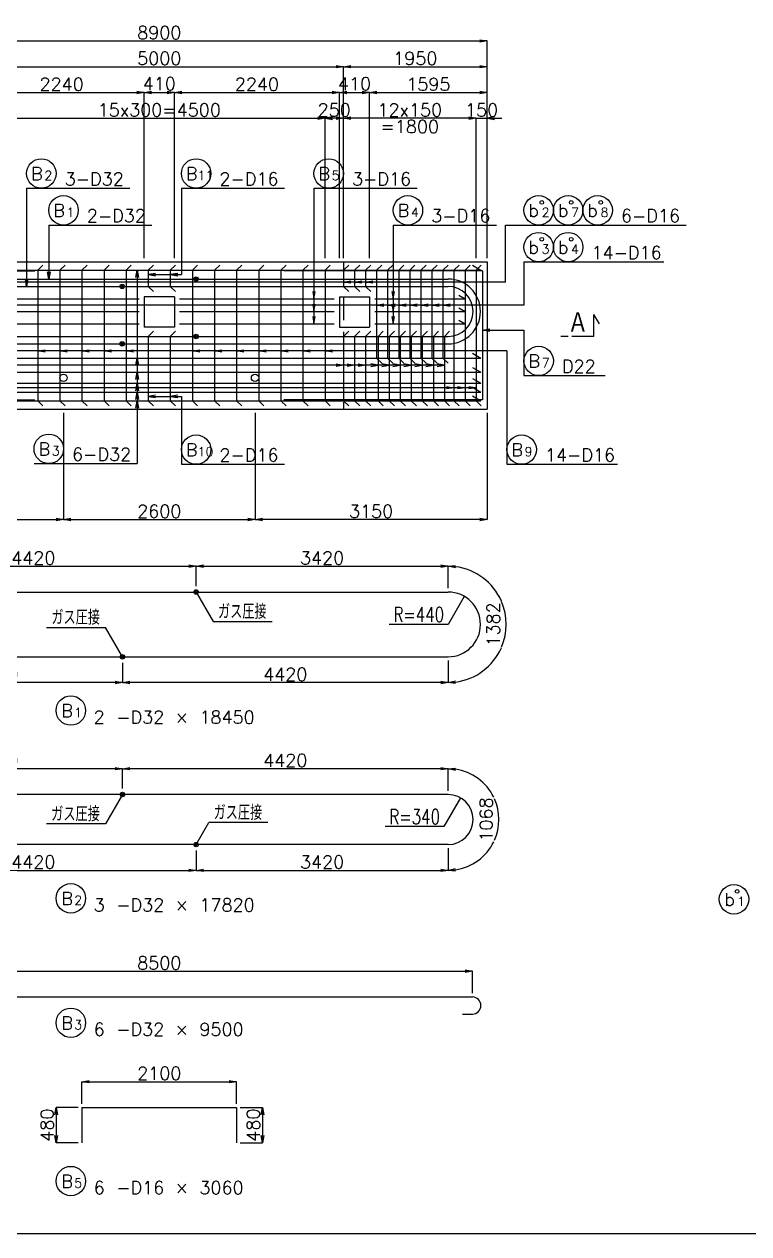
# Model space of a CAD drawing. Header units: millimetres. Extents: x -19525 to 20025, y -14225 to 14225.
# Drawn here: x -12083 to -2248, y -13850 to 2577 of the extents above; entities that cross this region are included whole.
import ezdxf

# ---------------------------------------------------------------- set-up
doc = ezdxf.new("R2010")
doc.units = ezdxf.units.MM
doc.header["$PDMODE"] = 35
doc.linetypes.add('HIDDEN2', pattern=[4.7625, 3.175, -1.5875])
for name, color, linetype in [('DIM-01', 2, 'Continuous'), ('DIM-02', 2, 'Continuous'), ('DIM-03', 6, 'Continuous'), ('GAIKEI-01', 7, 'Continuous'), ('TEKKIN-01', 3, 'Continuous'), ('TEKKIN-02', 4, 'Continuous'), ('TEKKIN-03', 6, 'Continuous'), ('TEXT-01', 4, 'Continuous'), ('WAKU-01', 1, 'Continuous')]:
    doc.layers.add(name, color=color, linetype=linetype)
doc.styles.get("Standard").update_dxf_attribs({"font": 'txt.shx', "bigfont": 'bigfont.shx'})
doc.dimstyles.get("Standard").update_dxf_attribs({"dimscale": 50, "dimtxt": 3.5, "dimasz": 2, "dimexe": 0, "dimexo": 1, "dimgap": 0.5, "dimtad": 1, "dimdec": 0, "dimzin": 0, "dimdsep": 46, "dimtxsty": 'Standard', "dimblk1": 'OPEN', "dimblk2": 'OPEN', "dimsah": 1, "dimcen": 0, "dimclrd": 2, "dimclre": 2, "dimclrt": 6, "dimaunit": 1, "dimadec": 0, "dimazin": 0, "dimtfac": 1, "dimtdec": 4, "dimtix": 1, "dimtofl": 0, "dimtmove": 2, "dimatfit": 3, "dimldrblk": 'OPEN', "dimfxl": 0, "dimtolj": 1, "dimtzin": 0, "dimarcsym": 0})

# ---------------------------------------------------------------- blocks, each defined once
blk = doc.blocks.new('_OPEN')
at = {"color": 0, "linetype": 'ByBlock'}
for p, q in [((-1, 0.17), (0, 0)), ((0, 0), (-1, -0.17)), ((0, 0), (-1, 0))]:
    blk.add_line(p, q, dxfattribs=at)
blk = doc.blocks.new('*D4')
at = {"color": 2, "linetype": 'ByBlock'}
for p, q in [((-14700, -600), (-14700, 2350)), ((-14600, 2350), (-5900, 2350)), ((-5800, -600), (-5800, 2350))]:
    blk.add_line(p, q, dxfattribs=at)
at = {"layer": 'DEFPOINTS', "color": 0, "linetype": 'ByBlock'}
for p in [(-5800, 2350), (-14700, -650), (-5800, -650)]:
    blk.add_point(p, dxfattribs=at)
at = {"color": 2, "linetype": 'ByBlock', "xscale": 100, "yscale": 100, "zscale": 100, "rotation": 180}
blk.add_blockref('_OPEN', (-14700, 2350), dxfattribs=at)
at = {"color": 2, "linetype": 'ByBlock', "xscale": 100, "yscale": 100, "zscale": 100}
blk.add_blockref('_OPEN', (-5800, 2350), dxfattribs=at)
at = {"color": 6, "linetype": 'ByBlock', "insert": (-10250, 2462.5), "char_height": 175, "attachment_point": 5}
blk.add_mtext('\\A1;8900', dxfattribs=at)
blk = doc.blocks.new('*D5')
at = {"color": 2, "linetype": 'ByBlock'}
for p, q in [((-14700, -2700), (-14700, -4150)), ((-11550, -2700), (-11550, -4150)), ((-14600, -4150), (-11650, -4150))]:
    blk.add_line(p, q, dxfattribs=at)
at = {"layer": 'DEFPOINTS', "color": 0, "linetype": 'ByBlock'}
for p in [(-14700, -2650), (-11550, -2650), (-11550, -4150)]:
    blk.add_point(p, dxfattribs=at)
at = {"color": 2, "linetype": 'ByBlock', "xscale": 100, "yscale": 100, "zscale": 100, "rotation": 180}
blk.add_blockref('_OPEN', (-14700, -4150), dxfattribs=at)
at = {"color": 2, "linetype": 'ByBlock', "xscale": 100, "yscale": 100, "zscale": 100}
blk.add_blockref('_OPEN', (-11550, -4150), dxfattribs=at)
at = {"color": 6, "linetype": 'ByBlock', "insert": (-13125, -4037.5), "char_height": 175, "attachment_point": 5}
blk.add_mtext('\\A1;3150', dxfattribs=at)
blk = doc.blocks.new('*D6')
at = {"color": 2, "linetype": 'ByBlock'}
blk.add_line((-11450, -4150), (-9050, -4150), dxfattribs=at)
at = {"layer": 'DEFPOINTS', "color": 0, "linetype": 'ByBlock'}
for p in [(-11550, -2650), (-8950, -2650), (-8950, -4150)]:
    blk.add_point(p, dxfattribs=at)
at = {"color": 2, "linetype": 'ByBlock', "xscale": 100, "yscale": 100, "zscale": 100, "rotation": 180}
blk.add_blockref('_OPEN', (-11550, -4150), dxfattribs=at)
at = {"color": 2, "linetype": 'ByBlock', "xscale": 100, "yscale": 100, "zscale": 100}
blk.add_blockref('_OPEN', (-8950, -4150), dxfattribs=at)
at = {"color": 6, "linetype": 'ByBlock', "insert": (-10250, -4037.5), "char_height": 175, "attachment_point": 5}
blk.add_mtext('\\A1;2600', dxfattribs=at)
blk = doc.blocks.new('*D7')
at = {"color": 2, "linetype": 'ByBlock'}
for p, q in [((-8950, -2700), (-8950, -4150)), ((-5800, -2700), (-5800, -4150)), ((-5900, -4150), (-8850, -4150))]:
    blk.add_line(p, q, dxfattribs=at)
at = {"layer": 'DEFPOINTS', "color": 0, "linetype": 'ByBlock'}
for p in [(-8950, -2650), (-5800, -2650), (-8950, -4150)]:
    blk.add_point(p, dxfattribs=at)
at = {"color": 2, "linetype": 'ByBlock', "xscale": 100, "yscale": 100, "zscale": 100, "rotation": 180.0000000000004}
blk.add_blockref('_OPEN', (-8950, -4150), dxfattribs=at)
at = {"color": 2, "linetype": 'ByBlock', "xscale": 100, "yscale": 100, "zscale": 100}
blk.add_blockref('_OPEN', (-5800, -4150), dxfattribs=at)
at = {"color": 6, "linetype": 'ByBlock', "insert": (-7375, -4037.5), "char_height": 175, "attachment_point": 5}
blk.add_mtext('\\A1;3150', dxfattribs=at)
blk = doc.blocks.new('*D13')
at = {"color": 2, "linetype": 'ByBlock'}
for p, q in [((-12650, 2000), (-7850, 2000)), ((-7750, -600), (-7750, 2000))]:
    blk.add_line(p, q, dxfattribs=at)
at = {"layer": 'DEFPOINTS', "color": 0, "linetype": 'ByBlock'}
for p in [(-7750, 2000), (-12750, -650), (-7750, -650)]:
    blk.add_point(p, dxfattribs=at)
at = {"color": 2, "linetype": 'ByBlock', "xscale": 100, "yscale": 100, "zscale": 100, "rotation": 180}
blk.add_blockref('_OPEN', (-12750, 2000), dxfattribs=at)
at = {"color": 2, "linetype": 'ByBlock', "xscale": 100, "yscale": 100, "zscale": 100}
blk.add_blockref('_OPEN', (-7750, 2000), dxfattribs=at)
at = {"color": 6, "linetype": 'ByBlock', "insert": (-10250, 2112.5), "char_height": 175, "attachment_point": 5}
blk.add_mtext('\\A1;5000', dxfattribs=at)
blk = doc.blocks.new('*D14')
at = {"color": 2, "linetype": 'ByBlock'}
blk.add_line((-7650, 2000), (-5900, 2000), dxfattribs=at)
at = {"layer": 'DEFPOINTS', "color": 0, "linetype": 'ByBlock'}
for p in [(-5800, 2000), (-7750, -650), (-5800, -650)]:
    blk.add_point(p, dxfattribs=at)
at = {"color": 2, "linetype": 'ByBlock', "xscale": 100, "yscale": 100, "zscale": 100, "rotation": 180}
blk.add_blockref('_OPEN', (-7750, 2000), dxfattribs=at)
at = {"color": 2, "linetype": 'ByBlock', "xscale": 100, "yscale": 100, "zscale": 100}
blk.add_blockref('_OPEN', (-5800, 2000), dxfattribs=at)
at = {"color": 6, "linetype": 'ByBlock', "insert": (-6775, 2112.5), "char_height": 175, "attachment_point": 5}
blk.add_mtext('\\A1;1950', dxfattribs=at)
blk = doc.blocks.new('*D17')
at = {"color": 2, "linetype": 'ByBlock'}
for p, q in [((-12595, 1650), (-10555, 1650)), ((-10455, -600), (-10455, 1650))]:
    blk.add_line(p, q, dxfattribs=at)
at = {"layer": 'DEFPOINTS', "color": 0, "linetype": 'ByBlock'}
for p in [(-10455, 1650), (-12695, -650), (-10455, -650)]:
    blk.add_point(p, dxfattribs=at)
at = {"color": 2, "linetype": 'ByBlock', "xscale": 100, "yscale": 100, "zscale": 100, "rotation": 180}
blk.add_blockref('_OPEN', (-12695, 1650), dxfattribs=at)
at = {"color": 2, "linetype": 'ByBlock', "xscale": 100, "yscale": 100, "zscale": 100}
blk.add_blockref('_OPEN', (-10455, 1650), dxfattribs=at)
at = {"color": 6, "linetype": 'ByBlock', "insert": (-11575, 1762.5), "char_height": 175, "attachment_point": 5}
blk.add_mtext('\\A1;2240', dxfattribs=at)
blk = doc.blocks.new('*D18')
at = {"color": 2, "linetype": 'ByBlock'}
for p, q in [((-10355, 1650), (-10145, 1650)), ((-10045, -600), (-10045, 1650))]:
    blk.add_line(p, q, dxfattribs=at)
at = {"layer": 'DEFPOINTS', "color": 0, "linetype": 'ByBlock'}
for p in [(-10045, 1650), (-10455, -650), (-10045, -650)]:
    blk.add_point(p, dxfattribs=at)
at = {"color": 2, "linetype": 'ByBlock', "xscale": 100, "yscale": 100, "zscale": 100, "rotation": 180}
blk.add_blockref('_OPEN', (-10455, 1650), dxfattribs=at)
at = {"color": 2, "linetype": 'ByBlock', "xscale": 100, "yscale": 100, "zscale": 100}
blk.add_blockref('_OPEN', (-10045, 1650), dxfattribs=at)
at = {"color": 6, "linetype": 'ByBlock', "insert": (-10250, 1769), "char_height": 175, "attachment_point": 5}
blk.add_mtext('\\A1;410', dxfattribs=at)
blk = doc.blocks.new('*D19')
at = {"color": 2, "linetype": 'ByBlock'}
for p, q in [((-9945, 1650), (-7905, 1650)), ((-7805, -600), (-7805, 1650))]:
    blk.add_line(p, q, dxfattribs=at)
at = {"layer": 'DEFPOINTS', "color": 0, "linetype": 'ByBlock'}
for p in [(-7805, 1650), (-10045, -650), (-7805, -650)]:
    blk.add_point(p, dxfattribs=at)
at = {"color": 2, "linetype": 'ByBlock', "xscale": 100, "yscale": 100, "zscale": 100, "rotation": 180}
blk.add_blockref('_OPEN', (-10045, 1650), dxfattribs=at)
at = {"color": 2, "linetype": 'ByBlock', "xscale": 100, "yscale": 100, "zscale": 100}
blk.add_blockref('_OPEN', (-7805, 1650), dxfattribs=at)
at = {"color": 6, "linetype": 'ByBlock', "insert": (-8925, 1762.5), "char_height": 175, "attachment_point": 5}
blk.add_mtext('\\A1;2240', dxfattribs=at)
blk = doc.blocks.new('*D20')
at = {"color": 2, "linetype": 'ByBlock'}
for p, q in [((-7705, 1650), (-7495, 1650)), ((-7395, -600), (-7395, 1650))]:
    blk.add_line(p, q, dxfattribs=at)
at = {"layer": 'DEFPOINTS', "color": 0, "linetype": 'ByBlock'}
for p in [(-7395, 1650), (-7805, -650), (-7395, -650)]:
    blk.add_point(p, dxfattribs=at)
at = {"color": 2, "linetype": 'ByBlock', "xscale": 100, "yscale": 100, "zscale": 100, "rotation": 180}
blk.add_blockref('_OPEN', (-7805, 1650), dxfattribs=at)
at = {"color": 2, "linetype": 'ByBlock', "xscale": 100, "yscale": 100, "zscale": 100}
blk.add_blockref('_OPEN', (-7395, 1650), dxfattribs=at)
at = {"color": 6, "linetype": 'ByBlock', "insert": (-7600, 1768), "char_height": 175, "attachment_point": 5}
blk.add_mtext('\\A1;410', dxfattribs=at)
blk = doc.blocks.new('*D21')
at = {"color": 2, "linetype": 'ByBlock'}
blk.add_line((-7295, 1650), (-5900, 1650), dxfattribs=at)
at = {"layer": 'DEFPOINTS', "color": 0, "linetype": 'ByBlock'}
for p in [(-5800, 1650), (-7395, -650), (-5800, -650)]:
    blk.add_point(p, dxfattribs=at)
at = {"color": 2, "linetype": 'ByBlock', "xscale": 100, "yscale": 100, "zscale": 100, "rotation": 180}
blk.add_blockref('_OPEN', (-7395, 1650), dxfattribs=at)
at = {"color": 2, "linetype": 'ByBlock', "xscale": 100, "yscale": 100, "zscale": 100}
blk.add_blockref('_OPEN', (-5800, 1650), dxfattribs=at)
at = {"color": 6, "linetype": 'ByBlock', "insert": (-6597.5, 1762.5), "char_height": 175, "attachment_point": 5}
blk.add_mtext('\\A1;1595', dxfattribs=at)
blk = doc.blocks.new('*D25')
at = {"color": 2, "linetype": 'ByBlock'}
blk.add_line((-6050, 1300), (-7650, 1300), dxfattribs=at)
at = {"layer": 'DEFPOINTS', "color": 0, "linetype": 'ByBlock'}
for p in [(-7750, 1300), (-7750, -650), (-5950, -650)]:
    blk.add_point(p, dxfattribs=at)
at = {"color": 2, "linetype": 'ByBlock', "xscale": 100, "yscale": 100, "zscale": 100, "rotation": 180}
blk.add_blockref('_OPEN', (-7750, 1300), dxfattribs=at)
at = {"color": 2, "linetype": 'ByBlock', "xscale": 100, "yscale": 100, "zscale": 100}
blk.add_blockref('_OPEN', (-5950, 1300), dxfattribs=at)
at = {"color": 6, "linetype": 'ByBlock', "char_height": 175}
for s, insert, attachment_point in [('\\A1;12x150', (-6850, 1325), 8), ('\\A1;=1800', (-6850, 1275), 2)]:
    blk.add_mtext(s, dxfattribs=dict(at, insert=insert, attachment_point=attachment_point))
blk = doc.blocks.new('*D24')
at = {"color": 2, "linetype": 'ByBlock'}
blk.add_line((-5950, -600), (-5950, 1300), dxfattribs=at)
at = {"layer": 'DEFPOINTS', "color": 0, "linetype": 'ByBlock'}
for p in [(-5950, 1300), (-5950, -650), (-5800, -650)]:
    blk.add_point(p, dxfattribs=at)
at = {"color": 6, "linetype": 'ByBlock', "insert": (-5875, 1412.5), "char_height": 175, "attachment_point": 5}
blk.add_mtext('\\A1;150', dxfattribs=at)
blk = doc.blocks.new('*D26')
at = {"color": 2, "linetype": 'ByBlock'}
for p, q in [((-12400, 1300), (-8100, 1300)), ((-8000, -600), (-8000, 1300))]:
    blk.add_line(p, q, dxfattribs=at)
at = {"layer": 'DEFPOINTS', "color": 0, "linetype": 'ByBlock'}
for p in [(-8000, 1300), (-12500, -650), (-8000, -650)]:
    blk.add_point(p, dxfattribs=at)
at = {"color": 2, "linetype": 'ByBlock', "xscale": 100, "yscale": 100, "zscale": 100, "rotation": 180}
blk.add_blockref('_OPEN', (-12500, 1300), dxfattribs=at)
at = {"color": 2, "linetype": 'ByBlock', "xscale": 100, "yscale": 100, "zscale": 100}
blk.add_blockref('_OPEN', (-8000, 1300), dxfattribs=at)
at = {"color": 6, "linetype": 'ByBlock', "insert": (-10250, 1412.5), "char_height": 175, "attachment_point": 5}
blk.add_mtext('\\A1;15x300=4500', dxfattribs=at)
blk = doc.blocks.new('*D28')
at = {"color": 2, "linetype": 'ByBlock'}
blk.add_line((-8000, -600), (-8000, 1300), dxfattribs=at)
at = {"layer": 'DEFPOINTS', "color": 0, "linetype": 'ByBlock'}
for p in [(-8000, 1300), (-8000, -650), (-7750, -650)]:
    blk.add_point(p, dxfattribs=at)
at = {"color": 6, "linetype": 'ByBlock', "insert": (-7875, 1412.5), "char_height": 175, "attachment_point": 5}
blk.add_mtext('\\A1;250', dxfattribs=at)
blk = doc.blocks.new('*D38')
at = {"color": 2, "linetype": 'ByBlock'}
for p, q in [((-14500, -10584), (-14500, -10284)), ((-14400, -10284), (-6100, -10284)), ((-6000, -10584), (-6000, -10284))]:
    blk.add_line(p, q, dxfattribs=at)
at = {"layer": 'DEFPOINTS', "color": 0, "linetype": 'ByBlock'}
for p in [(-6000, -10284), (-14500, -10634), (-6000, -10634)]:
    blk.add_point(p, dxfattribs=at)
at = {"color": 2, "linetype": 'ByBlock', "xscale": 100, "yscale": 100, "zscale": 100, "rotation": 180}
blk.add_blockref('_OPEN', (-14500, -10284), dxfattribs=at)
at = {"color": 2, "linetype": 'ByBlock', "xscale": 100, "yscale": 100, "zscale": 100}
blk.add_blockref('_OPEN', (-6000, -10284), dxfattribs=at)
at = {"color": 6, "linetype": 'ByBlock', "insert": (-10250, -10171.5), "char_height": 175, "attachment_point": 5}
blk.add_mtext('\\A1;8500', dxfattribs=at)
blk = doc.blocks.new('*D41')
at = {"color": 2, "linetype": 'ByBlock'}
for p, q in [((-11300, -12084), (-11300, -11784)), ((-11200, -11784), (-9300, -11784)), ((-9200, -12084), (-9200, -11784))]:
    blk.add_line(p, q, dxfattribs=at)
at = {"layer": 'DEFPOINTS', "color": 0, "linetype": 'ByBlock'}
for p in [(-9200, -11784), (-11300, -12134), (-9200, -12134)]:
    blk.add_point(p, dxfattribs=at)
at = {"color": 2, "linetype": 'ByBlock', "xscale": 100, "yscale": 100, "zscale": 100, "rotation": 180}
blk.add_blockref('_OPEN', (-11300, -11784), dxfattribs=at)
at = {"color": 2, "linetype": 'ByBlock', "xscale": 100, "yscale": 100, "zscale": 100}
blk.add_blockref('_OPEN', (-9200, -11784), dxfattribs=at)
at = {"color": 6, "linetype": 'ByBlock', "insert": (-10250, -11671.5), "char_height": 175, "attachment_point": 5}
blk.add_mtext('\\A1;2100', dxfattribs=at)
blk = doc.blocks.new('*D42')
at = {"color": 2, "linetype": 'ByBlock'}
for p, q in [((-11350, -12134), (-11650, -12134)), ((-11650, -12234), (-11650, -12514)), ((-11350, -12614), (-11650, -12614))]:
    blk.add_line(p, q, dxfattribs=at)
at = {"layer": 'DEFPOINTS', "color": 0, "linetype": 'ByBlock'}
for p in [(-11300, -12134), (-11650, -12614), (-11300, -12614)]:
    blk.add_point(p, dxfattribs=at)
at = {"color": 2, "linetype": 'ByBlock', "xscale": 100, "yscale": 100, "zscale": 100}
for p, rotation in [((-11650, -12134), 90.00000000000006), ((-11650, -12614), 270.0000000000001)]:
    blk.add_blockref('_OPEN', p, dxfattribs=dict(at, rotation=rotation))
at = {"color": 6, "linetype": 'ByBlock', "insert": (-11772, -12374), "char_height": 175, "attachment_point": 5, "rotation": 90}
blk.add_mtext('\\A1;480', dxfattribs=at)
blk = doc.blocks.new('*D43')
at = {"color": 2, "linetype": 'ByBlock'}
for p, q in [((-9150, -12134), (-8850, -12134)), ((-8850, -12234), (-8850, -12514)), ((-9150, -12614), (-8850, -12614))]:
    blk.add_line(p, q, dxfattribs=at)
at = {"layer": 'DEFPOINTS', "color": 0, "linetype": 'ByBlock'}
for p in [(-9200, -12134), (-9200, -12614), (-8850, -12614)]:
    blk.add_point(p, dxfattribs=at)
at = {"color": 2, "linetype": 'ByBlock', "xscale": 100, "yscale": 100, "zscale": 100}
for p, rotation in [((-8850, -12134), 90.00000000000006), ((-8850, -12614), 270.0000000000001)]:
    blk.add_blockref('_OPEN', p, dxfattribs=dict(at, rotation=rotation))
at = {"color": 6, "linetype": 'ByBlock', "insert": (-8974, -12374), "char_height": 175, "attachment_point": 5, "rotation": 90}
blk.add_mtext('\\A1;480', dxfattribs=at)
blk = doc.blocks.new('*D124')
at = {"layer": 'DEFPOINTS', "color": 0}
for p in [(-10750, -7534), (-10750, -7854), (-6330, -7884)]:
    blk.add_point(p, dxfattribs=at)
at = {"layer": 'DIM-01', "color": 2, "lineweight": -2}
for p, q in [((-10750, -7804), (-10750, -7534)), ((-6430, -7534), (-10650, -7534)), ((-6330, -7834), (-6330, -7534))]:
    blk.add_line(p, q, dxfattribs=at)
at = {"layer": 'DIM-01', "color": 2, "lineweight": -2, "xscale": 100, "yscale": 100, "zscale": 100, "rotation": 180.0000000000004}
blk.add_blockref('_OPEN', (-10750, -7534), dxfattribs=at)
at = {"layer": 'DIM-01', "color": 2, "lineweight": -2, "xscale": 100, "yscale": 100, "zscale": 100}
blk.add_blockref('_OPEN', (-6330, -7534), dxfattribs=at)
at = {"layer": 'DIM-01', "color": 6, "insert": (-8540, -7421.5), "char_height": 175, "attachment_point": 5}
blk.add_mtext('\\A1;4420', dxfattribs=at)
blk = doc.blocks.new('*D125')
at = {"layer": 'DEFPOINTS', "color": 0}
for p in [(-9750, -8594), (-6330, -8914), (-6330, -8914)]:
    blk.add_point(p, dxfattribs=at)
at = {"layer": 'DIM-01', "color": 2, "lineweight": -2}
for p, q in [((-9750, -8644), (-9750, -8914)), ((-6330, -8864), (-6330, -8914)), ((-9650, -8914), (-6430, -8914))]:
    blk.add_line(p, q, dxfattribs=at)
at = {"layer": 'DIM-01', "color": 2, "lineweight": -2, "xscale": 100, "yscale": 100, "zscale": 100, "rotation": 180.0000000000004}
blk.add_blockref('_OPEN', (-9750, -8914), dxfattribs=at)
at = {"layer": 'DIM-01', "color": 2, "lineweight": -2, "xscale": 100, "yscale": 100, "zscale": 100}
blk.add_blockref('_OPEN', (-6330, -8914), dxfattribs=at)
at = {"layer": 'DIM-01', "color": 6, "insert": (-8040, -8801.5), "char_height": 175, "attachment_point": 5}
blk.add_mtext('\\A1;3420', dxfattribs=at)
blk = doc.blocks.new('*D126')
at = {"layer": 'DEFPOINTS', "color": 0}
for p in [(-10750, -6044), (-14170, -6364), (-14170, -6364)]:
    blk.add_point(p, dxfattribs=at)
at = {"layer": 'DIM-01', "color": 2, "lineweight": -2}
for p, q in [((-10750, -6094), (-10750, -6364)), ((-14170, -6314), (-14170, -6364)), ((-10850, -6364), (-14070, -6364))]:
    blk.add_line(p, q, dxfattribs=at)
at = {"layer": 'DIM-01', "color": 2, "lineweight": -2, "xscale": 100, "yscale": 100, "zscale": 100, "rotation": 180}
blk.add_blockref('_OPEN', (-14170, -6364), dxfattribs=at)
at = {"layer": 'DIM-01', "color": 2, "lineweight": -2, "xscale": 100, "yscale": 100, "zscale": 100}
blk.add_blockref('_OPEN', (-10750, -6364), dxfattribs=at)
at = {"layer": 'DIM-01', "color": 6, "insert": (-12460, -6251.5), "char_height": 175, "attachment_point": 5}
blk.add_mtext('\\A1;3420', dxfattribs=at)
blk = doc.blocks.new('*D127')
at = {"layer": 'DEFPOINTS', "color": 0}
for p in [(-9750, -4784), (-14170, -5134), (-9750, -5104)]:
    blk.add_point(p, dxfattribs=at)
at = {"layer": 'DIM-01', "color": 2, "lineweight": -2}
for p, q in [((-14170, -5084), (-14170, -4784)), ((-14070, -4784), (-9850, -4784)), ((-9750, -5054), (-9750, -4784))]:
    blk.add_line(p, q, dxfattribs=at)
at = {"layer": 'DIM-01', "color": 2, "lineweight": -2, "xscale": 100, "yscale": 100, "zscale": 100, "rotation": 180}
blk.add_blockref('_OPEN', (-14170, -4784), dxfattribs=at)
at = {"layer": 'DIM-01', "color": 2, "lineweight": -2, "xscale": 100, "yscale": 100, "zscale": 100}
blk.add_blockref('_OPEN', (-9750, -4784), dxfattribs=at)
at = {"layer": 'DIM-01', "color": 6, "insert": (-11960, -4671.5), "char_height": 175, "attachment_point": 5}
blk.add_mtext('\\A1;4420', dxfattribs=at)
blk = doc.blocks.new('*D130')
at = {"layer": 'DEFPOINTS', "color": 0}
for p in [(-14170, -8564), (-9750, -8594), (-9750, -8914)]:
    blk.add_point(p, dxfattribs=at)
at = {"layer": 'DIM-01', "color": 2, "lineweight": -2}
for p, q in [((-14170, -8614), (-14170, -8914)), ((-9750, -8644), (-9750, -8914)), ((-14070, -8914), (-9850, -8914))]:
    blk.add_line(p, q, dxfattribs=at)
at = {"layer": 'DIM-01', "color": 2, "lineweight": -2, "xscale": 100, "yscale": 100, "zscale": 100, "rotation": 180.0000000000004}
blk.add_blockref('_OPEN', (-14170, -8914), dxfattribs=at)
at = {"layer": 'DIM-01', "color": 2, "lineweight": -2, "xscale": 100, "yscale": 100, "zscale": 100}
blk.add_blockref('_OPEN', (-9750, -8914), dxfattribs=at)
at = {"layer": 'DIM-01', "color": 6, "insert": (-11960, -8801.5), "char_height": 175, "attachment_point": 5}
blk.add_mtext('\\A1;4420', dxfattribs=at)
blk = doc.blocks.new('*D131')
at = {"layer": 'DEFPOINTS', "color": 0}
for p in [(-6330, -7884), (-6330, -8224), (-6330, -8564), (-5732, -8569)]:
    blk.add_point(p, dxfattribs=at)
at = {"layer": 'DIM-01', "color": 2, "lineweight": -2}
for p, q in [((-6330, -7834), (-6330, -7534)), ((-6330, -8614), (-6330, -8914))]:
    blk.add_line(p, q, dxfattribs=at)
for start, end in [(25.9637, 81.689), (335.8545, 24.1455), (278.311, 334.0363)]:
    blk.add_arc((-6330, -8224), 690, start, end, dxfattribs=at)
at = {"layer": 'DIM-01', "color": 2, "lineweight": -2, "xscale": 100, "yscale": 100, "zscale": 100}
for p, rotation in [((-6330, -7534), 175.8444897315093), ((-6330, -8914), 184.1555102684933)]:
    blk.add_blockref('_OPEN', p, dxfattribs=dict(at, rotation=rotation))
at = {"layer": 'DIM-01', "color": 6, "insert": (-5813, -8224), "char_height": 175, "attachment_point": 5, "rotation": 90}
blk.add_mtext('\\A1;1068', dxfattribs=at)
blk = doc.blocks.new('*D132')
at = {"layer": 'DEFPOINTS', "color": 0}
for p in [(-6330, -5134), (-6330, -5574), (-6330, -6014), (-5646, -5969)]:
    blk.add_point(p, dxfattribs=at)
at = {"layer": 'DIM-01', "color": 2, "lineweight": -2}
for p, q in [((-6330, -5084), (-6330, -4784)), ((-6330, -6064), (-6330, -6364))]:
    blk.add_line(p, q, dxfattribs=at)
for start, end in [(23.6309, 82.7425), (336.9382, 23.0618), (277.2575, 336.3691)]:
    blk.add_arc((-6330, -5574), 790, start, end, dxfattribs=at)
at = {"layer": 'DIM-01', "color": 2, "lineweight": -2, "xscale": 100, "yscale": 100, "zscale": 100}
for p, rotation in [((-6330, -4784), 176.3712594366506), ((-6330, -6364), 183.6287405633502)]:
    blk.add_blockref('_OPEN', p, dxfattribs=dict(at, rotation=rotation))
at = {"layer": 'DIM-01', "color": 6, "insert": (-5716, -5574), "char_height": 175, "attachment_point": 5, "rotation": 90}
blk.add_mtext('\\A1;1382', dxfattribs=at)
blk = doc.blocks.new('*D133')
at = {"layer": 'DEFPOINTS', "color": 0}
for p in [(-14170, -7534), (-14170, -7534), (-10750, -7854)]:
    blk.add_point(p, dxfattribs=at)
at = {"layer": 'DIM-01', "color": 2, "lineweight": -2}
for p, q in [((-14170, -7584), (-14170, -7534)), ((-10850, -7534), (-14070, -7534)), ((-10750, -7804), (-10750, -7534))]:
    blk.add_line(p, q, dxfattribs=at)
at = {"layer": 'DIM-01', "color": 2, "lineweight": -2, "xscale": 100, "yscale": 100, "zscale": 100, "rotation": 180.0000000000004}
blk.add_blockref('_OPEN', (-14170, -7534), dxfattribs=at)
at = {"layer": 'DIM-01', "color": 2, "lineweight": -2, "xscale": 100, "yscale": 100, "zscale": 100}
blk.add_blockref('_OPEN', (-10750, -7534), dxfattribs=at)
at = {"layer": 'DIM-01', "color": 6, "insert": (-12460, -7421.5), "char_height": 175, "attachment_point": 5}
blk.add_mtext('\\A1;3420', dxfattribs=at)
blk = doc.blocks.new('*D134')
at = {"layer": 'DEFPOINTS', "color": 0}
for p in [(-10750, -6044), (-6330, -6014), (-10750, -6364)]:
    blk.add_point(p, dxfattribs=at)
at = {"layer": 'DIM-01', "color": 2, "lineweight": -2}
for p, q in [((-6330, -6064), (-6330, -6364)), ((-10750, -6094), (-10750, -6364)), ((-6430, -6364), (-10650, -6364))]:
    blk.add_line(p, q, dxfattribs=at)
at = {"layer": 'DIM-01', "color": 2, "lineweight": -2, "xscale": 100, "yscale": 100, "zscale": 100, "rotation": 180}
blk.add_blockref('_OPEN', (-10750, -6364), dxfattribs=at)
at = {"layer": 'DIM-01', "color": 2, "lineweight": -2, "xscale": 100, "yscale": 100, "zscale": 100}
blk.add_blockref('_OPEN', (-6330, -6364), dxfattribs=at)
at = {"layer": 'DIM-01', "color": 6, "insert": (-8540, -6251.5), "char_height": 175, "attachment_point": 5}
blk.add_mtext('\\A1;4420', dxfattribs=at)
blk = doc.blocks.new('*D135')
at = {"layer": 'DEFPOINTS', "color": 0}
for p in [(-6330, -4784), (-6330, -4784), (-9750, -5104)]:
    blk.add_point(p, dxfattribs=at)
at = {"layer": 'DIM-01', "color": 2, "lineweight": -2}
for p, q in [((-9750, -5054), (-9750, -4784)), ((-9650, -4784), (-6430, -4784)), ((-6330, -4834), (-6330, -4784))]:
    blk.add_line(p, q, dxfattribs=at)
at = {"layer": 'DIM-01', "color": 2, "lineweight": -2, "xscale": 100, "yscale": 100, "zscale": 100, "rotation": 180}
blk.add_blockref('_OPEN', (-9750, -4784), dxfattribs=at)
at = {"layer": 'DIM-01', "color": 2, "lineweight": -2, "xscale": 100, "yscale": 100, "zscale": 100}
blk.add_blockref('_OPEN', (-6330, -4784), dxfattribs=at)
at = {"layer": 'DIM-01', "color": 6, "insert": (-8040, -4671.5), "char_height": 175, "attachment_point": 5}
blk.add_mtext('\\A1;3420', dxfattribs=at)

msp = doc.modelspace()

# ---------------------------------------------------------------- linework, layer by layer
at = {"layer": 'DIM-01'}
for p, q in [((-7750, 1300), (-8000, 1300)), ((-5950, 1300), (-5800, 1300)), ((-5800, 1300), (-5600, 1300))]:
    msp.add_line(p, q, dxfattribs=at)
at = {"layer": 'DIM-02', "ltscale": 100}
for p, q in [((-12050, 350), (-12050, -984)), ((-9950, 350), (-9950, -824)), ((-8150, 350), (-8150, -1494)), ((-11750, -150), (-11750, -884)), ((-7075, -150), (-7075, -924)), ((-7075, -150), (-7075, -1494)), ((-5550, -924), (-5550, -150)), ((-10550, -764), (-10550, -3390)), ((-5531.2, -1860.5), (-5531.2, -3400)), ((-9950, -2477), (-9950, -3400))]:
    msp.add_line(p, q, dxfattribs=at)
at = {"layer": 'DIM-02'}
for p, q in [((-12050, 350), (-10650, 350)), ((-9950, 350), (-8550, 350)), ((-8150, 350), (-6750, 350)), ((-11750, -150), (-10350, -150)), ((-7075, -150), (-5675, -150)), ((-5550, -150), (-3100, -150)), ((-5300, -650), (-3400, -650)), ((-5300, -650), (-5300, -1239)), ((-5550, -924), (-13050, -924)), ((-10400, -824), (-9950, -824)), ((-5300, -1239), (-14100, -1239)), ((-5861, -1579), (-5300, -1579)), ((-5300, -1579), (-5300, -2195.5)), ((-5531.2, -1860.5), (-12500, -1860.5)), ((-6380, -2053.5), (-12300, -2053.5)), ((-5300, -2195.5), (-4200, -2195.5)), ((-5950, -2359), (-14950, -2359)), ((-10400, -2477), (-9950, -2477)), ((-11950, -3390), (-10550, -3390)), ((-9950, -3400), (-8550, -3400)), ((-5531.2, -3400), (-4031.2, -3400))]:
    msp.add_line(p, q, dxfattribs=at)
at = {"layer": 'DIM-02', "color": 2}
for p, q in [((-9750, -5134), (-9519.1, -5534)), ((-6110, -5192.9), (-6330, -5574)), ((-9519.1, -5534), (-8719.1, -5534)), ((-6330, -5574), (-7130, -5574)), ((-11780.9, -5614), (-10980.9, -5614)), ((-10750, -6014), (-10980.9, -5614)), ((-10750, -7884), (-10980.9, -8284)), ((-6160, -7929.6), (-6385.5, -8320.1)), ((-10980.9, -8284), (-11780.9, -8284)), ((-9750, -8564), (-9576.9, -8264.1)), ((-8776.9, -8264.1), (-9576.9, -8264.1)), ((-6385.5, -8320.1), (-7185.5, -8320.1))]:
    msp.add_line(p, q, dxfattribs=at)
at = {"layer": 'DIM-02'}
for centre in [(-11850, 550), (-9750, 550), (-7950, 550), (-11550, 50), (-6875, 50), (-5100, 50), (-4700, 50), (-4300, 50), (-5100, -450), (-4700, -450), (-5100, -1995.5), (-11750, -3190), (-9750, -3200), (-5331.2, -3200)]:
    msp.add_circle(centre, 200, dxfattribs=at)
at = {"layer": 'DIM-02', "color": 6}
for centre in [(-5057.9, 156.7), (-4657.9, 156.7), (-4257.9, 156.7), (-5057.9, -343.3), (-4657.9, -343.3)]:
    msp.add_circle(centre, 25, dxfattribs=at)
at = {"layer": 'DIM-03', "color": 2}
for centre in [(-11450, -6744), (-11450, -9294), (-2450, -9306.9), (-11450, -10984), (-11450, -13134)]:
    msp.add_circle(centre, 200, dxfattribs=at)
at = {"layer": 'DIM-03'}
msp.add_circle((-2407.9, -9200.2), 25, dxfattribs=at)
at = {"layer": 'GAIKEI-01', "ltscale": 100}
for p, q in [((-14700, -650), (-5800, -650)), ((-5800, -650), (-5800, -2650)), ((-10455, -1125), (-10455, -1535)), ((-10045, -1125), (-10455, -1125)), ((-10045, -1125), (-10045, -1535)), ((-7805, -1125), (-7805, -1535)), ((-7805, -1125), (-7395, -1125)), ((-7395, -1125), (-7395, -1535)), ((-10045, -1535), (-10455, -1535)), ((-7805, -1535), (-7395, -1535)), ((-14700, -2650), (-5800, -2650))]:
    msp.add_line(p, q, dxfattribs=at)
at = {"layer": 'GAIKEI-01', "linetype": 'HIDDEN2', "ltscale": 100}
msp.add_line((-7750, -650), (-7750, -2650), dxfattribs=at)
at = {"layer": 'GAIKEI-01'}
for centre in [(-11550, -2225), (-8950, -2225)]:
    msp.add_circle(centre, 50, dxfattribs=at)
at = {"layer": 'TEKKIN-01', "color": 3, "ltscale": 100}
for p, q in [((-14616, -764), (-5884, -764)), ((-6000, -697), (-5884, -764)), ((-14616, -1957), (-5884, -1957)), ((-6000, -1890), (-5884, -1957)), ((-6000, -2083), (-5884, -2150)), ((-14616, -2150), (-5884, -2150)), ((-6000, -2233), (-5884, -2300)), ((-14616, -2300), (-5884, -2300)), ((-14616, -2418), (-5884, -2418)), ((-6000, -2351), (-5884, -2418)), ((-14616, -2536), (-5884, -2536)), ((-6000, -2469), (-5884, -2536))]:
    msp.add_line(p, q, dxfattribs=at)
at = {"layer": 'TEKKIN-01', "ltscale": 100}
for p, q in [((-14170, -884), (-6330, -884)), ((-14170, -984), (-6330, -984)), ((-14170, -1664), (-6330, -1664)), ((-14170, -1764), (-6330, -1764)), ((-14170, -5134), (-6330, -5134)), ((-14170, -6014), (-6330, -6014)), ((-6330, -7884), (-14170, -7884)), ((-6330, -8564), (-14170, -8564)), ((-14500, -10634), (-6000, -10634)), ((-6136, -10866), (-6000, -10866))]:
    msp.add_line(p, q, dxfattribs=at)
at = {"layer": 'TEKKIN-01', "color": 4, "ltscale": 100}
for p, q in [((-6183.6, -1104), (-6097, -1154)), ((-12625, -1154), (-10525, -1154)), ((-9975, -1154), (-7875, -1154)), ((-7325, -1154), (-6097, -1154)), ((-6183.6, -1274), (-6097, -1324)), ((-12625, -1324), (-10525, -1324)), ((-9975, -1324), (-7875, -1324)), ((-7325, -1324), (-6097, -1324)), ((-6183.6, -1444), (-6097, -1494)), ((-12625, -1494), (-10525, -1494)), ((-9975, -1494), (-7875, -1494)), ((-7325, -1494), (-6097, -1494)), ((-11300, -12134), (-9200, -12134)), ((-11300, -12134), (-11300, -12614)), ((-9200, -12134), (-9200, -12614))]:
    msp.add_line(p, q, dxfattribs=at)
at = {"layer": 'TEKKIN-01'}
for centre, radius in [((-6330, -1324), 440), ((-6330, -1324), 340), ((-6330, -5574), 440), ((-6330, -8224), 340), ((-6000, -10750), 116)]:
    msp.add_arc(centre, radius, 270, 90, dxfattribs=at)
at = {"layer": 'TEKKIN-02', "ltscale": 100}
for p, q in [((-14639, -774), (-11939, -774)), ((-5861, -774), (-8561, -774)), ((-5861, -774), (-5861, -2526)), ((-14639, -2526), (-11939, -2526)), ((-5861, -2526), (-8561, -2526))]:
    msp.add_line(p, q, dxfattribs=at)
at = {"layer": 'TEKKIN-03', "ltscale": 100}
for p, q in [((-11900, -764), (-11829.3, -693.3)), ((-11900, -764), (-11900, -2536)), ((-11600, -764), (-11529.3, -693.3)), ((-11600, -764), (-11600, -2536)), ((-11300, -764), (-11229.3, -693.3)), ((-11300, -764), (-11300, -2536)), ((-11000, -764), (-10929.3, -693.3)), ((-11000, -764), (-11000, -2536)), ((-10700, -764), (-10629.3, -693.3)), ((-10700, -764), (-10700, -2536)), ((-10400, -764), (-10329.3, -693.3)), ((-10400, -764), (-10400, -984)), ((-10100, -764), (-10029.3, -693.3)), ((-10100, -764), (-10100, -984)), ((-9800, -764), (-9729.3, -693.3)), ((-9800, -764), (-9800, -2536)), ((-9500, -764), (-9429.3, -693.3)), ((-9500, -764), (-9500, -2536)), ((-9200, -764), (-9129.3, -693.3)), ((-9200, -764), (-9200, -2536)), ((-8900, -764), (-8829.3, -693.3)), ((-8900, -764), (-8900, -2536)), ((-8600, -764), (-8529.3, -693.3)), ((-8600, -764), (-8600, -2536)), ((-8300, -764), (-8229.3, -693.3)), ((-8300, -764), (-8300, -2536)), ((-8000, -764), (-7929.3, -693.3)), ((-8000, -764), (-8000, -2536)), ((-7750, -764), (-7679.3, -693.3)), ((-7750, -764), (-7750, -984)), ((-7600, -764), (-7529.3, -693.3)), ((-7600, -764), (-7600, -984)), ((-7450, -764), (-7379.3, -693.3)), ((-7450, -764), (-7450, -984)), ((-7300, -764), (-7229.3, -693.3)), ((-7300, -764), (-7300, -1957)), ((-7150, -764), (-7079.3, -693.3)), ((-7150, -764), (-7150, -1957)), ((-7000, -764), (-6929.3, -693.3)), ((-7000, -764), (-7000, -1957)), ((-6850, -764), (-6779.3, -693.3)), ((-6850, -764), (-6850, -1957)), ((-6700, -764), (-6629.3, -693.3)), ((-6700, -764), (-6700, -1957)), ((-6550, -764), (-6479.3, -693.3)), ((-6550, -764), (-6550, -1957)), ((-6400, -764), (-6329.3, -693.3)), ((-6400, -764), (-6400, -1957)), ((-6250, -764), (-6179.3, -693.3)), ((-6250, -764), (-6250, -2536)), ((-6100, -764), (-6029.3, -693.3)), ((-6100, -764), (-6100, -2536)), ((-5950, -764), (-5879.3, -693.3)), ((-5950, -764), (-5950, -2536)), ((-10400, -984), (-10329.3, -1054.7)), ((-10100, -984), (-10029.3, -1054.7)), ((-7750, -984), (-7679.3, -1054.7)), ((-7600, -984), (-7529.3, -1054.7)), ((-7450, -984), (-7379.3, -1054.7)), ((-10400, -1664), (-10329.3, -1593.3)), ((-10100, -1664), (-10029.3, -1593.3)), ((-7750, -1664), (-7679.3, -1593.3)), ((-7600, -1664), (-7529.3, -1593.3)), ((-7450, -1664), (-7379.3, -1593.3)), ((-7280, -1664), (-7209.3, -1593.3)), ((-7130, -1664), (-7059.3, -1593.3)), ((-6980, -1664), (-6909.3, -1593.3)), ((-6830, -1664), (-6759.3, -1593.3)), ((-6680, -1664), (-6609.3, -1593.3)), ((-6530, -1664), (-6459.3, -1593.3)), ((-6380, -1664), (-6309.3, -1593.3)), ((-10400, -1664), (-10400, -2536)), ((-10100, -1664), (-10100, -2536)), ((-7750, -1664), (-7750, -2536)), ((-7600, -1664), (-7600, -2536)), ((-7450, -1664), (-7450, -2536)), ((-7280, -1664), (-7280, -2536)), ((-7130, -1664), (-7130, -2536)), ((-6980, -1664), (-6980, -2536)), ((-6830, -1664), (-6830, -2536)), ((-6680, -1664), (-6680, -2536)), ((-6530, -1664), (-6530, -2536)), ((-6380, -1664), (-6380, -2536)), ((-7300, -1957), (-7229.3, -2027.7)), ((-7150, -1957), (-7079.3, -2027.7)), ((-7000, -1957), (-6929.3, -2027.7)), ((-6850, -1957), (-6779.3, -2027.7)), ((-6700, -1957), (-6629.3, -2027.7)), ((-6550, -1957), (-6479.3, -2027.7)), ((-6400, -1957), (-6329.3, -2027.7)), ((-11900, -2536), (-11829.3, -2606.7)), ((-11600, -2536), (-11529.3, -2606.7)), ((-11300, -2536), (-11229.3, -2606.7)), ((-11000, -2536), (-10929.3, -2606.7)), ((-10700, -2536), (-10629.3, -2606.7)), ((-10400, -2536), (-10329.3, -2606.7)), ((-10100, -2536), (-10029.3, -2606.7)), ((-9800, -2536), (-9729.3, -2606.7)), ((-9500, -2536), (-9429.3, -2606.7)), ((-9200, -2536), (-9129.3, -2606.7)), ((-8900, -2536), (-8829.3, -2606.7)), ((-8600, -2536), (-8529.3, -2606.7)), ((-8300, -2536), (-8229.3, -2606.7)), ((-8000, -2536), (-7929.3, -2606.7)), ((-7750, -2536), (-7679.3, -2606.7)), ((-7600, -2536), (-7529.3, -2606.7)), ((-7450, -2536), (-7379.3, -2606.7)), ((-7280, -2536), (-7209.3, -2606.7)), ((-7130, -2536), (-7059.3, -2606.7)), ((-6980, -2536), (-6909.3, -2606.7)), ((-6830, -2536), (-6759.3, -2606.7)), ((-6680, -2536), (-6609.3, -2606.7)), ((-6530, -2536), (-6459.3, -2606.7)), ((-6380, -2536), (-6309.3, -2606.7)), ((-6250, -2536), (-6179.3, -2606.7)), ((-6100, -2536), (-6029.3, -2606.7)), ((-5950, -2536), (-5879.3, -2606.7))]:
    msp.add_line(p, q, dxfattribs=at)
at = {"layer": 'TEKKIN-03', "color": 3}
for centre, radius in [((-10754, -984), 30), ((-10754, -984), 20), ((-10754, -984), 10), ((-9750, -884), 30), ((-9750, -884), 20), ((-9750, -884), 10), ((-9750, -1664), 30), ((-10754, -1764), 30), ((-10754, -1764), 20), ((-10754, -1764), 10), ((-9750, -1664), 20), ((-9750, -1664), 10), ((-9750, -5134), 30), ((-9750, -5134), 20), ((-9750, -5134), 10), ((-10750, -6014), 30), ((-10750, -6014), 20), ((-10750, -6014), 10), ((-10750, -7884), 30), ((-10750, -7884), 20), ((-10750, -7884), 10), ((-9750, -8564), 30), ((-9750, -8564), 20), ((-9750, -8564), 10)]:
    msp.add_circle(centre, radius, dxfattribs=at)
at = {"layer": 'TEXT-01', "color": 4}
for p, q in [((-4275, -1493.9), (-4350, -1364)), ((-4350, -1664), (-4350, -1364)), ((-4700, -1664), (-4800, -1664)), ((-4350, -1664), (-4650, -1664))]:
    msp.add_line(p, q, dxfattribs=at)
at = {"layer": 'WAKU-01'}
msp.add_line((20025, -13850), (-19525, -13850), dxfattribs=at)

# ---------------------------------------------------------------- block references
at = {"layer": 'DIM-01', "xscale": -100, "yscale": 100, "zscale": 100}
for p in [(-8000, 1300), (-5800, 1300)]:
    msp.add_blockref('_OPEN', p, dxfattribs=at)
at = {"layer": 'DIM-01', "xscale": 100, "yscale": 100, "zscale": 100, "rotation": 359.9999999999965}
msp.add_blockref('_OPEN', (-7750, 1300), dxfattribs=at)
at = {"layer": 'DIM-02', "yscale": 100, "zscale": 100}
for p, xscale, rotation in [((-11750, -884), 100, 269.9999999999997), ((-10550, -764), 100, 89.99999999999967), ((-10400, -824), -100, 359.9999999999961), ((-10100, -824), -100, 359.9999999999962), ((-12050, -984), 100, 269.9999999999997), ((-7750, -924), 100, 180.000000000002), ((-7600, -924), 100, 180.000000000002), ((-7450, -924), 100, 180.000000000002), ((-8150, -1154), -100, 90.00000000000057), ((-7075, -1154), -100, 90.00000000000057), ((-8150, -1324), -100, 90.00000000000057), ((-7300, -1239), 100, 180.000000000002), ((-7150, -1239), 100, 180.000000000002), ((-7075, -1324), -100, 90.00000000000057), ((-7000, -1239), 100, 180.000000000002), ((-6850, -1239), 100, 180.000000000002), ((-6700, -1239), 100, 180.000000000002), ((-6550, -1239), 100, 180.000000000002), ((-6400, -1239), 100, 180.000000000002), ((-8150, -1494), -100, 90.00000000000057), ((-7075, -1494), -100, 90.00000000000057), ((-5861, -1579), 100, 180.000000000002), ((-11900, -1860.5), 100, 180.000000000002), ((-11600, -1860.5), 100, 180.000000000002), ((-11300, -1860.5), 100, 180.000000000002), ((-11000, -1860.5), 100, 180.000000000002), ((-10700, -1860.5), 100, 180.000000000002), ((-10550, -1957), 100, 89.99999999999967), ((-9800, -1860.5), 100, 180.000000000002), ((-9500, -1860.5), 100, 180.000000000002), ((-9200, -1860.5), 100, 180.000000000002), ((-8900, -1860.5), 100, 180.000000000002), ((-8600, -1860.5), 100, 180.000000000002), ((-8300, -1860.5), 100, 180.000000000002), ((-8000, -1860.5), 100, 180.000000000002), ((-7750, -2053.5), 100, 1.998401444325282e-12), ((-7600, -2053.5), 100, 1.998401444325282e-12), ((-7450, -2053.5), 100, 1.998401444325282e-12), ((-7280, -2053.5), -100, 179.999999999998), ((-7130, -2053.5), -100, 179.999999999998), ((-6980, -2053.5), -100, 179.999999999998), ((-6830, -2053.5), -100, 179.999999999998), ((-6680, -2053.5), -100, 179.999999999998), ((-6530, -2053.5), -100, 179.999999999998), ((-6380, -2053.5), -100, 179.999999999998), ((-10550, -2150), 100, 89.99999999999967), ((-10550, -2300), 100, 89.99999999999967), ((-10550, -2418), 100, 89.99999999999967), ((-10400, -2477), -100, 359.9999999999986), ((-10100, -2477), -100, 359.9999999999986), ((-6250, -2359), 100, 1.998401444325282e-12), ((-6100, -2359), 100, 1.998401444325282e-12), ((-5950, -2359), 100, 1.998401444325282e-12), ((-10550, -2536), 100, 89.99999999999967)]:
    msp.add_blockref('_OPEN', p, dxfattribs=dict(at, xscale=xscale, rotation=rotation))

# ---------------------------------------------------------------- texts
at = {"layer": 'DIM-02', "color": 6}
for s, height, p in [('B', 175, (-11989.8, 460)), ('2', 125, (-11809.8, 460)), ('3-D32', 175, (-11533.8, 388.4)), ('B', 175, (-9889.8, 460)), ('11', 125, (-9729.8, 460)), ('2-D16', 175, (-9433.8, 388.4)), ('B', 175, (-8089.8, 460)), ('5', 125, (-7909.8, 460)), ('3-D16', 175, (-7633.8, 388.4)), ('B', 175, (-11689.8, -40)), ('1', 125, (-11509.8, -40)), ('2-D32', 175, (-11233.8, -111.6)), ('B', 175, (-7014.8, -40)), ('4', 125, (-6834.8, -40)), ('3-D16', 175, (-6558.8, -111.6)), ('b', 175, (-5239.8, -40)), ('2', 125, (-5059.8, -40)), ('b', 175, (-4839.8, -40)), ('7', 125, (-4659.8, -40)), ('b', 175, (-4439.8, -40)), ('8', 125, (-4259.8, -40)), ('6-D16', 175, (-3983.8, -111.6)), ('b', 175, (-5239.8, -540)), ('3', 125, (-5059.8, -540)), ('b', 175, (-4839.8, -540)), ('4', 125, (-4659.8, -540)), ('14-D16', 175, (-4383.8, -611.6)), ('B', 175, (-5239.8, -2085.5)), ('7', 125, (-5059.8, -2085.5)), ('D22', 175, (-4783.8, -2157)), ('B', 175, (-11889.8, -3280)), ('B', 175, (-9889.8, -3290)), ('B', 175, (-5471.1, -3290)), ('3', 125, (-11709.8, -3280)), ('6-D32', 175, (-11433.8, -3351.6)), ('10', 125, (-9729.8, -3290)), ('2-D16', 175, (-9433.8, -3361.6)), ('9', 125, (-5291.1, -3290)), ('14-D16', 175, (-5015, -3361.6))]:
    msp.add_text(s, height=height, dxfattribs=at).set_placement(p)
at = {"layer": 'DIM-02', "color": 6, "width": 0.75}
for s, p in [('ガス圧接', (-11714.7, -5579)), ('ガス圧接', (-9452.9, -5499)), ('R=440', (-7071.2, -5539)), ('ガス圧接', (-11717.1, -8249)), ('ガス圧接', (-9513.1, -8229.1)), ('R=340', (-7126.7, -8285.1))]:
    msp.add_text(s, height=200, dxfattribs=at).set_placement(p)
at = {"layer": 'DIM-03'}
for s, height, p in [('B', 175, (-11579.6, -6834)), ('1', 125, (-11404.6, -6834)), ('B', 175, (-11579.6, -9384)), ('2', 125, (-11404.6, -9384)), ('b', 175, (-2579.6, -9396.9)), ('1', 125, (-2404.6, -9396.9)), ('B', 175, (-11579.6, -11074)), ('3', 125, (-11404.6, -11074)), ('B', 175, (-11579.6, -13224)), ('5', 125, (-11404.6, -13224))]:
    msp.add_text(s, height=height, dxfattribs=at).set_placement(p)
at = {"layer": 'DIM-03', "char_height": 175, "attachment_point": 7}
for s, insert in [('2 -D32 × 18450', (-11140.9, -6921.3)), ('3 -D32 × 17820', (-11140.9, -9471.3)), ('6 -D32 × 9500', (-11140.9, -11161.3)), ('6 -D16 × 3060', (-11140.9, -13311.3))]:
    msp.add_mtext(s, dxfattribs=dict(at, insert=insert))
at = {"layer": 'TEXT-01', "color": 4, "width": 0.8475}
msp.add_text('Ａ', height=300, dxfattribs=at).set_placement((-4707.2, -1627.4))

# ---------------------------------------------------------------- dimensions: what is measured, and where the dimension line sits
at = {"layer": 'DIM-01'}
for base, p1, p2, angle, override, picture, middle in [((-5800, 2350), (-14700, -650), (-5800, -650), 0, {"dimblk1": 'OPEN', "dimblk2": 'OPEN'}, '*D4', (-10250, 2462.5)), ((-7750, 2000), (-12750, -650), (-7750, -650), 0, {"dimblk1": 'OPEN', "dimblk2": 'OPEN', "dimse1": 1}, '*D13', (-10250, 2112.5)), ((-5800, 2000), (-7750, -650), (-5800, -650), 0, {"dimblk1": 'OPEN', "dimblk2": 'OPEN', "dimse1": 1, "dimse2": 1}, '*D14', (-6775, 2112.5)), ((-10455, 1650), (-12695, -650), (-10455, -650), 0, {"dimblk1": 'OPEN', "dimblk2": 'OPEN', "dimse1": 1}, '*D17', (-11575, 1762.5)), ((-7805, 1650), (-10045, -650), (-7805, -650), 0, {"dimblk1": 'OPEN', "dimblk2": 'OPEN', "dimse1": 1}, '*D19', (-8925, 1762.5)), ((-5800, 1650), (-7395, -650), (-5800, -650), 0, {"dimblk1": 'OPEN', "dimblk2": 'OPEN', "dimse1": 1, "dimse2": 1}, '*D21', (-6597.5, 1762.5)), ((-8000, 1300), (-7750, -650), (-8000, -650), 0, {"dimblk1": 'OPEN', "dimblk2": 'OPEN', "dimse1": 1}, '*D28', (-7875, 1412.5)), ((-5950, 1300), (-5800, -650), (-5950, -650), 0, {"dimblk1": 'OPEN', "dimblk2": 'OPEN', "dimse1": 1}, '*D24', (-5875, 1412.5)), ((-11550, -4150), (-14700, -2650), (-11550, -2650), 180, {"dimblk1": 'OPEN', "dimblk2": 'OPEN'}, '*D5', (-13125, -4037.5)), ((-8950, -4150), (-11550, -2650), (-8950, -2650), 180, {"dimblk1": 'OPEN', "dimblk2": 'OPEN', "dimse1": 1, "dimse2": 1}, '*D6', (-10250, -4037.5)), ((-8950, -4150), (-5800, -2650), (-8950, -2650), 180, {"dimblk1": 'OPEN', "dimblk2": 'OPEN'}, '*D7', (-7375, -4037.5)), ((-6000, -10284), (-14500, -10634), (-6000, -10634), 0, {"dimblk1": 'OPEN', "dimblk2": 'OPEN'}, '*D38', (-10250, -10171.5)), ((-9200, -11784), (-11300, -12134), (-9200, -12134), 0, {"dimblk1": 'OPEN', "dimblk2": 'OPEN'}, '*D41', (-10250, -11671.5))]:
    dim = msp.add_linear_dim(base=base, p1=p1, p2=p2, angle=angle, dimstyle='Standard', override=override, dxfattribs=at)
    dim.commit()
    dim.dimension.update_dxf_attribs({"geometry": picture, "text_midpoint": middle})
for base, p1, p2, angle, override, picture, middle in [((-10045, 1650), (-10455, -650), (-10045, -650), 0, {"dimblk1": 'OPEN', "dimblk2": 'OPEN', "dimse1": 1}, '*D18', (-10250, 1768.7)), ((-7395, 1650), (-7805, -650), (-7395, -650), 0, {"dimblk1": 'OPEN', "dimblk2": 'OPEN', "dimse1": 1}, '*D20', (-7600, 1768.1)), ((-11650, -12614), (-11300, -12134), (-11300, -12614), 90, {"dimblk1": 'OPEN', "dimblk2": 'OPEN'}, '*D42', (-11772.1, -12374)), ((-8850, -12614), (-9200, -12134), (-9200, -12614), 270, {"dimblk1": 'OPEN', "dimblk2": 'OPEN'}, '*D43', (-8973.5, -12374))]:
    dim = msp.add_linear_dim(base=base, p1=p1, p2=p2, angle=angle, dimstyle='Standard', override=override, dxfattribs=at)
    dim.commit()
    dim.dimension.update_dxf_attribs({"geometry": picture, "text_midpoint": middle, "dimtype": 160})
for base, p1, p2, text, override, picture, middle in [((-8000, 1300), (-12500, -650), (-8000, -650), '15x300=<>', {"dimblk1": 'OPEN', "dimblk2": 'OPEN', "dimse1": 1}, '*D26', (-10250, 1412.5)), ((-7750, 1300), (-5950, -650), (-7750, -650), '12x150\\X=<>', {"dimblk1": 'OPEN', "dimblk2": 'OPEN', "dimse1": 1, "dimse2": 1}, '*D25', (-6850, 1300))]:
    dim = msp.add_linear_dim(base=base, p1=p1, p2=p2, angle=0, text=text, dimstyle='Standard', override=override, dxfattribs=at)
    dim.commit()
    dim.dimension.update_dxf_attribs({"geometry": picture, "text_midpoint": middle})
for base, p1, p2, picture, middle in [((-9750, -4784), (-14170, -5134), (-9750, -5104), '*D127', (-11960, -4671.5)), ((-6330, -4784), (-9750, -5104), (-6330, -4784), '*D135', (-8040, -4671.5)), ((-14170, -6364), (-10750, -6044), (-14170, -6364), '*D126', (-12460, -6251.5)), ((-10750, -6364), (-6330, -6014), (-10750, -6044), '*D134', (-8540, -6251.5))]:
    dim = msp.add_linear_dim(base=base, p1=p1, p2=p2, dimstyle='Standard', dxfattribs=at)
    dim.commit()
    dim.dimension.update_dxf_attribs({"geometry": picture, "text_midpoint": middle})
for base, center, p1, p2, text, picture, middle in [((-5645.8, -5969), (-6330, -5574), (-6330, -5134), (-6330, -6014), '1382', '*D132', (-5715.6, -5574)), ((-5732.4, -8569), (-6330, -8224), (-6330, -7884), (-6330, -8564), '1068', '*D131', (-5812.9, -8224))]:
    dim = msp.add_angular_dim_3p(base=base, center=center, p1=p1, p2=p2, text=text, dimstyle='Standard', override={"dimblk1": 'OPEN', "dimblk2": 'OPEN'}, dxfattribs=at)
    dim.commit()
    dim.dimension.update_dxf_attribs({"geometry": picture, "text_midpoint": middle, "dimtype": 165})
for base, p1, p2, picture, middle in [((-14170, -7534), (-10750, -7854), (-14170, -7534), '*D133', (-12460, -7421.5)), ((-10750, -7534), (-6330, -7884), (-10750, -7854), '*D124', (-8540, -7421.5)), ((-9750, -8914), (-14170, -8564), (-9750, -8594), '*D130', (-11960, -8801.5)), ((-6330, -8914), (-9750, -8594), (-6330, -8914), '*D125', (-8040, -8801.5))]:
    dim = msp.add_linear_dim(base=base, p1=p1, p2=p2, angle=180, dimstyle='Standard', dxfattribs=at)
    dim.commit()
    dim.dimension.update_dxf_attribs({"geometry": picture, "text_midpoint": middle})

doc.saveas('drawing.dxf')
